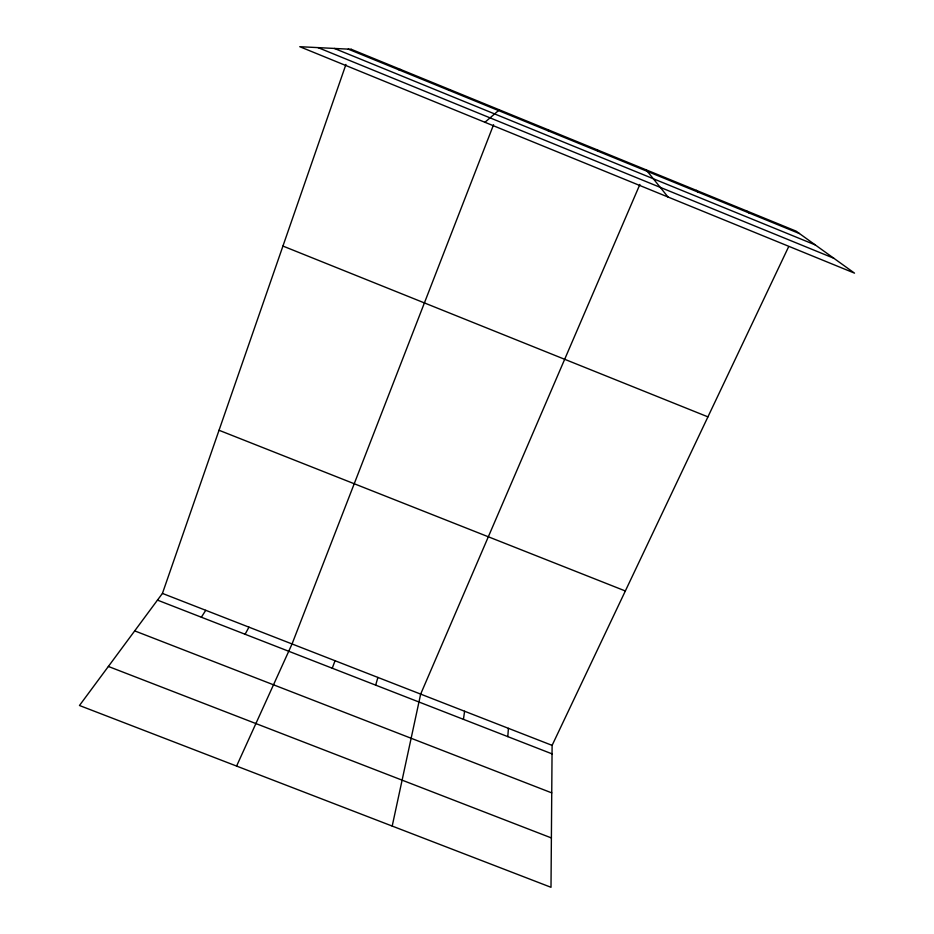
<?xml version="1.0" encoding="UTF-8"?>
<svg xmlns="http://www.w3.org/2000/svg" width="934" height="934" viewBox="0 0 934 934"><rect width="100%" height="100%" fill="white"/><g stroke="black" fill="none" stroke-linecap="round" stroke-linejoin="round"><path stroke-width="1.4" d="M788.635 246.716L552.111 745.367L551.002 887.3L79.472 705.497L162.434 593.417L345.942 64.446M507.804 736.634L508.411 728.333M548.305 130.912L548.433 129.896M463.439 719.343L464.595 711.241M392.198 826.076L420.662 694.114L639.883 184.43M375.666 685.136L377.908 677.442M332.259 668.23L335.037 660.723M493.572 124.712L292.05 643.958L236.582 766.078M245.093 634.268L248.958 627.158M201.347 617.211L205.749 610.311M484.933 122.284L499.34 109.838M448.565 90.143L450.118 89.711M398.468 69.665L400.733 69.525M134.706 630.882L551.749 792.884M108.379 666.456L551.387 837.938M162.434 593.417L552.111 745.367M157.472 600.118L552.052 753.866M219.035 430.27L625.348 590.977M282.932 246.062L707.937 416.868M348.219 49.128L799.446 233.558M334.372 48.44L815.219 244.895M318.062 47.622L833.77 258.228M746.231 210.745L748.928 212.905M696.274 190.326L698.258 192.194M646.153 169.848L668.02 197.016M597.363 149.895L597.935 151.191M351.207 49.28L299.767 46.7L854.528 273.148L796.048 231.107L351.207 49.28"/></g></svg>
